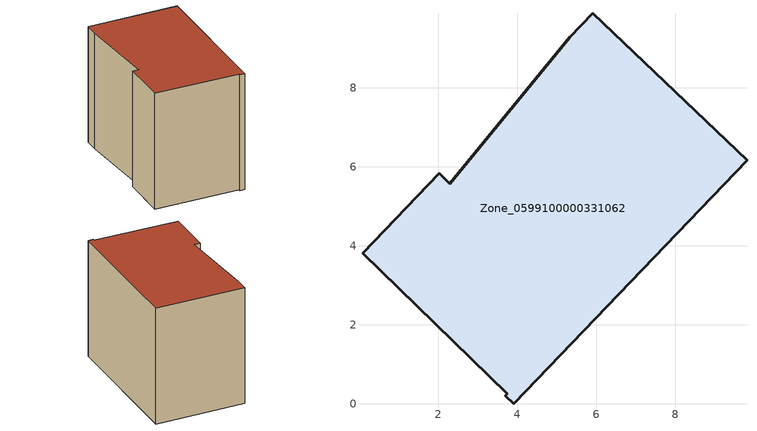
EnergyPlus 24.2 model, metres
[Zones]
Zone_0599100000331062
 floor ground (C_G): 0.08,3.81 2.02,5.83 2.29,5.57 5.32,9.29 5.9,9.89 9.81,6.17 3.91,0 3.7,0.2 3.75,0.25 z3.13
 wall outside (C_F): 9.81,6.17 5.9,9.89 5.32,9.29 2.29,5.57 2.02,5.83 0.08,3.81 3.75,0.25 3.7,0.2 3.91,0 9.81,6.17 z3.13:10.35
 roof outside (C_R): 2.02,5.83 0.08,3.81 3.75,0.25 3.7,0.2 3.91,0 9.81,6.17 5.9,9.89 5.32,9.29 2.29,5.57 z10.35
[BUILDING]
Pand.0599100000331062: North Axis=0; Terrain=City; Loads Convergence Tolerance Value=0.04; Temperature Convergence Tolerance Value=0.4; Solar Distribution=FullExterior; Maximum Number of Warmup Days=25; Minimum Number of Warmup Days=1
[Site:Location]
Rotterdam.The.Hague.AP_ZH_NLD Design_Conditions: Latitude=51.96; Longitude=4.45; Time Zone=1; Elevation=-4.5
[SITE:GROUNDTEMPERATURE:BUILDINGSURFACE]
18, 18, 18, 18, 18, 18, 18, 18, 18, 18, 18, 18
[MATERIAL] Thermal Absorptance=0.9; Solar Absorptance=0.7; Visible Absorptance=0.7
Name | Roughness | Thickness | Conductivity | Density | Specific Heat
G.TC.1975-1991 | MediumSmooth | 0.15 | 0.288461 | 540 | 1210
F.TC.1975-1991 | Rough | 0.3 | 0.230769 | 1920 | 840
R.TC.1975-1991 | MediumRough | 0.2 | 0.153846 | 1500 | 1000
[CONSTRUCTION]
C_G: G.TC.1975-1991
C_F: F.TC.1975-1991
C_R: R.TC.1975-1991
[ZONE]
Zone_0599100000331062: Type=1; Multiplier=1; Ceiling Height=Autocalculate; Volume=Autocalculate; Floor Area=autocalculate; Part of Total Floor Area=Yes
[ZONEINFILTRATION:DESIGNFLOWRATE]
Infil_Zone_0599100000331062: Zone or ZoneList or Space or SpaceList=Zone_0599100000331062; Schedule=AlwaysOn; Design Flow Rate Calculation Method=Flow/Area; Flow Rate per Floor Area=0.003; Constant Term Coefficient=1; Temperature Term Coefficient=0; Velocity Term Coefficient=0; Velocity Squared Term Coefficient=0
[HVACTEMPLATE:ZONE:IDEALLOADSAIRSYSTEM]
Zone_0599100000331062: Maximum Heating Supply Air Temperature=50; Minimum Cooling Supply Air Temperature=13; Maximum Heating Supply Air Humidity Ratio=0.0156; Minimum Cooling Supply Air Humidity Ratio=0.0077; Heating Limit=NoLimit; Cooling Limit=NoLimit; Dehumidification Control Type=ConstantSensibleHeatRatio; Cooling Sensible Heat Ratio=0.7; Dehumidification Setpoint=60; Humidification Control Type=None; Humidification Setpoint=30; Outdoor Air Method=None; Outdoor Air Flow Rate per Person=0.00944; Outdoor Air Flow Rate per Zone Floor Area=0; Outdoor Air Flow Rate per Zone=0; Demand Controlled Ventilation Type=None; Outdoor Air Economizer Type=NoEconomizer; Heat Recovery Type=None; Sensible Heat Recovery Effectiveness=0.7; Latent Heat Recovery Effectiveness=0.65
[ZONECONTROL:THERMOSTAT]
ThermostatControl_Zone_0599100000331062: Zone or ZoneList=Zone_0599100000331062; Control Type Schedule=DualSetpointControlType; Control 1=Thermostat_Zone_0599100000331062; Temperature Difference Between Cutout And Setpoint=0
[THERMOSTATSETPOINT:DUALSETPOINT]
Thermostat_Zone_0599100000331062: Heating Setpoint Temperature Schedule=HeatingSetpoint_Zone_0599100000331062; Cooling Setpoint Temperature Schedule=CoolingSetpoint_Zone_0599100000331062
[SCHEDULE:COMPACT]
HeatingSetpoint_Zone_0599100000331062: Through: 12/31, For: AllDays, Until: 24:00, 21
CoolingSetpoint_Zone_0599100000331062: Through: 12/31, For: AllDays, Until: 24:00, 24
DualSetpointControlType: Through: 12/31, For: AllDays, Until: 24:00, 4
AlwaysOn: Through: 12/31, For: AllDays, Until: 24:00, 1
